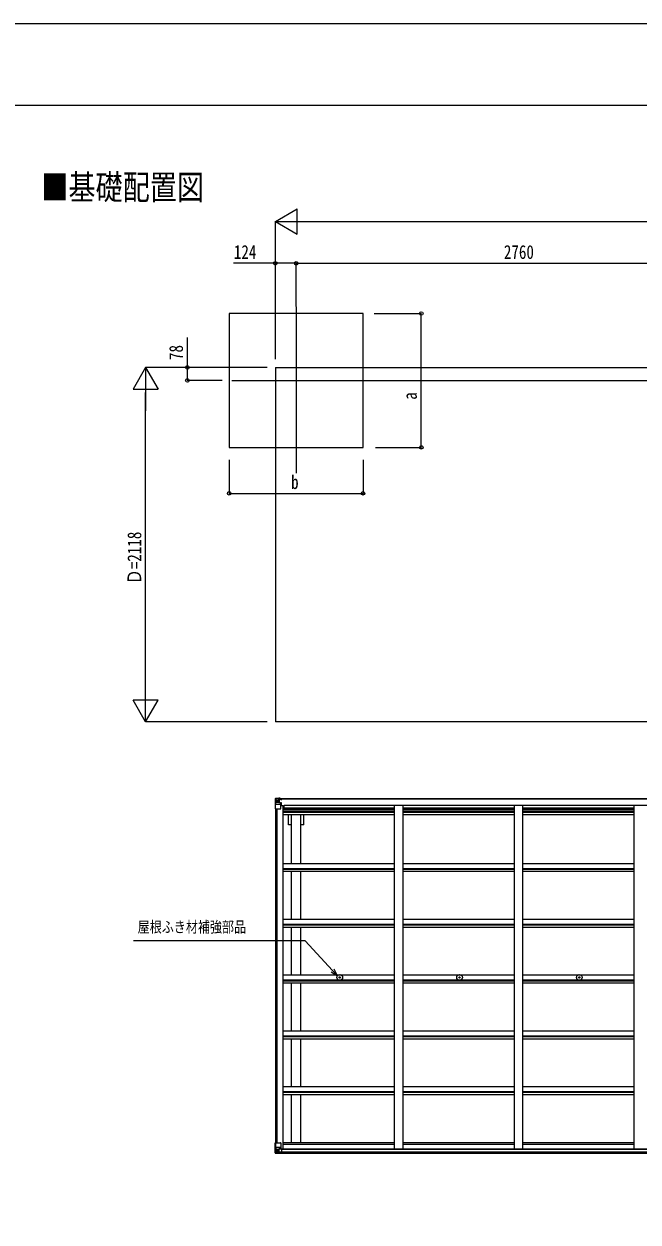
# Model space of a CAD drawing. Units: millimetres, scale not verified. Extents: x -10512 to 10512, y -7425 to 7425.
# Drawn here: x -5739 to -2068, y 264 to 7425 of the extents above; entities that cross this region are included whole.
import ezdxf
from ezdxf.enums import TextEntityAlignment as Align

# ---------------------------------------------------------------- set-up
doc = ezdxf.new("R2010")
doc.units = ezdxf.units.MM
doc.header["$LTSCALE"] = 30
for name, color, linetype in [('0-2_USER1', 3, 'Continuous'), ('0-3_YKK_12', 2, 'Continuous'), ('0-4_YKK_13', 4, 'Continuous'), ('0-5_YKK_A1', 4, 'Continuous'), ('0-6_YKK_D', 6, 'Continuous'), ('0-7_YKK_ZWAK', 7, 'Continuous')]:
    doc.layers.add(name, color=color, linetype=linetype)
doc.styles.add('ＭＳ ゴシック', font='')
doc.styles.get('ＭＳ ゴシック').set_extended_font_data('MS Gothic')

msp = doc.modelspace()

# ---------------------------------------------------------------- linework, layer by layer
at = {"layer": '0-3_YKK_12'}
for p, q in [((-4112.1, 5734.43), (-4112.1, 4739.26)), ((-4497.06, 5294.35), (-1177.96, 5294.35))]:
    msp.add_line(p, q, dxfattribs=at)
at = {"layer": '0-4_YKK_13'}
for p, q in [((-4238.1, 2794.99), (-4238.1, 2794.95)), ((-4237.16, 2796), (-4237.16, 2796)), ((-4237.16, 2795.95), (-4237.16, 2795.99)), ((-4228.19, 2796.38), (-4236.11, 2795.91)), ((-4235.25, 2794.94), (-4235.26, 2794.87)), ((-4235.26, 2734.28), (-4235.26, 2794.87)), ((-4231.29, 2791.49), (-4234.02, 2795.16)), ((-4216.1, 2797.17), (-4228.1, 2796.39)), ((-4209.6, 2797.68), (-4216.1, 2797.28)), ((-4216.1, 2771.19), (-4216.1, 2797.28)), ((-4216.1, 2796.4), (-4209.6, 2796.8)), ((-4209.6, 2795.87), (-4214.6, 2795.78)), ((-4209.6, 2796.8), (-4209.6, 2797.68)), ((-4209.6, 2796.28), (-4209.6, 2796.8)), ((-4209.6, 2796.28), (-4209.6, 2795.87)), ((-4209.6, 2795.87), (-4209.6, 2795.05)), ((-4204.6, 2795.48), (-4204.6, 2795.05)), ((-4204.3, 2795.48), (-4204.6, 2795.48)), ((-4204.3, 2795.48), (-4202.61, 2795.05)), ((-4199.1, 2792.91), (-4199.1, 2791.98)), ((-4198.1, 2791.98), (-4198.1, 2792.91)), ((-4235.26, 2734.28), (-4205.1, 2734.28)), ((-4234.71, 2761.17), (-4230.57, 2773.25)), ((-4234.71, 2761.17), (-4228.1, 2760.95)), ((-4230.43, 2787.99), (-4228.1, 2788.04)), ((-4230.43, 2774.51), (-4230.43, 2787.99)), ((-4228.1, 2774.48), (-4230.43, 2774.51)), ((-4228.1, 2788.04), (-4216.1, 2788.04)), ((-4228.1, 2774.48), (-4216.1, 2774.48)), ((-4228.1, 2774.48), (-4228.1, 2774.48)), ((-4228.1, 2760.95), (-4204.1, 2760.95)), ((-4222.62, 2780.84), (-4222.62, 2779.88)), ((-4217.1, 2788.04), (-4216.1, 2788.04)), ((-4214.6, 2791.58), (-4216.1, 2791.58)), ((-4214.6, 2788.04), (-4216.1, 2788.04)), ((-4214.6, 2774.48), (-4216.1, 2774.48)), ((-4215.27, 2770.93), (-4204.93, 2769.27)), ((-4215.27, 2770.29), (-4215.27, 2770.93)), ((-4204.93, 2768.64), (-4215.27, 2770.29)), ((-4214.1, 2791.22), (-4214.6, 2791.22)), ((-4210.6, 2786.29), (-4214.6, 2786.29)), ((-4210.6, 2778.08), (-4214.6, 2778.08)), ((-4214.49, 2789.92), (-4210.6, 2789.92)), ((-4214.1, 2792.24), (-4214.1, 2790.29)), ((-4206.1, 2792.24), (-4214.1, 2792.24)), ((-4206.1, 2792.22), (-4214.1, 2792.22)), ((-4204.1, 2790.38), (-4214.1, 2790.29)), ((-4214.1, 2790.12), (-4214.1, 2790.29)), ((-4214.1, 2790.29), (-4214.1, 2790.29)), ((-4210.6, 2770.18), (-4210.6, 2790.15)), ((-4204.93, 2769.27), (-4204.93, 2768.64)), ((-4204.65, 2769.2), (-4200.6, 2769.16)), ((-4204.1, 2791.98), (-4199.1, 2791.98)), ((-4204.1, 2790.38), (-4204.1, 2791.98)), ((-4204.1, 2735.28), (-4204.1, 2768.38)), ((-4199.6, 2757.28), (-4204.1, 2757.28)), ((-4199.6, 2769.15), (-4200.6, 2769.16)), ((-4200.6, 2767.43), (-4199.6, 2767.43)), ((-4199.6, 2752.94), (-4199.6, 2769.15)), ((-4199.1, 2791.98), (-4198.1, 2791.98)), ((-4198.1, 2791.98), (-4198.1, 2790.42)), ((-4198.1, 2790.3), (-4198.1, 2790.42)), ((-3853.52, 1726.63), (-3852.41, 1726.65)), ((-3853.52, 1725.63), (-3852.41, 1725.61)), ((-3852.41, 1726.65), (-3851.9, 1726.75)), ((-3852.41, 1725.61), (-3851.9, 1725.51)), ((-3851.8, 1727.27), (-3851.9, 1726.75)), ((-3851.8, 1724.99), (-3851.9, 1725.51)), ((-3851.78, 1728.37), (-3851.8, 1727.27)), ((-3851.78, 1723.88), (-3851.8, 1724.99)), ((-3850.78, 1728.37), (-3850.76, 1727.27)), ((-3850.78, 1723.88), (-3850.76, 1724.99)), ((-3850.76, 1727.27), (-3850.66, 1726.75)), ((-3850.76, 1724.99), (-3850.66, 1725.51)), ((-3850.14, 1726.65), (-3850.66, 1726.75)), ((-3850.14, 1725.61), (-3850.66, 1725.51)), ((-3849.03, 1726.63), (-3850.14, 1726.65)), ((-3849.03, 1725.63), (-3850.14, 1725.61)), ((-3137.52, 1726.63), (-3136.41, 1726.65)), ((-3137.52, 1725.63), (-3136.41, 1725.61)), ((-3136.41, 1726.65), (-3135.9, 1726.75)), ((-3136.41, 1725.61), (-3135.9, 1725.51)), ((-3135.8, 1727.27), (-3135.9, 1726.75)), ((-3135.8, 1724.99), (-3135.9, 1725.51)), ((-3135.78, 1728.37), (-3135.8, 1727.27)), ((-3135.78, 1723.88), (-3135.8, 1724.99)), ((-3134.78, 1728.37), (-3134.76, 1727.27)), ((-3134.78, 1723.88), (-3134.76, 1724.99)), ((-3134.76, 1727.27), (-3134.66, 1726.75)), ((-3134.76, 1724.99), (-3134.66, 1725.51)), ((-3134.14, 1726.65), (-3134.66, 1726.75)), ((-3134.14, 1725.61), (-3134.66, 1725.51)), ((-3133.03, 1726.63), (-3134.14, 1726.65)), ((-3133.03, 1725.63), (-3134.14, 1725.61)), ((-2421.52, 1726.63), (-2420.41, 1726.65)), ((-2421.52, 1725.63), (-2420.41, 1725.61)), ((-2420.41, 1726.65), (-2419.9, 1726.75)), ((-2420.41, 1725.61), (-2419.9, 1725.51)), ((-2419.8, 1727.27), (-2419.9, 1726.75)), ((-2419.8, 1724.99), (-2419.9, 1725.51)), ((-2419.78, 1728.37), (-2419.8, 1727.27)), ((-2419.78, 1723.88), (-2419.8, 1724.99)), ((-2418.78, 1728.37), (-2418.76, 1727.27)), ((-2418.78, 1723.88), (-2418.76, 1724.99)), ((-2418.76, 1727.27), (-2418.66, 1726.75)), ((-2418.76, 1724.99), (-2418.66, 1725.51)), ((-2418.14, 1726.65), (-2418.66, 1726.75)), ((-2418.14, 1725.61), (-2418.66, 1725.51)), ((-2417.03, 1726.63), (-2418.14, 1726.65)), ((-2417.03, 1725.63), (-2418.14, 1725.61)), ((-4238.1, 738.31), (-4205.1, 738.31)), ((-4238.1, 677.6), (-4238.1, 738.31)), ((-4235.26, 738.31), (-4235.26, 677.72)), ((-4204.1, 737.31), (-4204.1, 704.21)), ((-4237.16, 676.64), (-4237.16, 676.59)), ((-4228.19, 676.21), (-4236.11, 676.68)), ((-4235.25, 677.65), (-4235.26, 677.72)), ((-4234.71, 711.42), (-4228.1, 711.64)), ((-4234.71, 711.42), (-4230.57, 699.34)), ((-4231.29, 681.1), (-4234.02, 677.43)), ((-4228.1, 698.11), (-4230.43, 698.08)), ((-4230.43, 698.08), (-4230.43, 684.6)), ((-4230.43, 684.6), (-4228.1, 684.55)), ((-4228.1, 711.64), (-4204.1, 711.64)), ((-4228.1, 698.11), (-4228.1, 698.11)), ((-4216.1, 698.11), (-4228.1, 698.11)), ((-4228.1, 684.55), (-4216.1, 684.55)), ((-4216.1, 675.42), (-4228.1, 676.2)), ((-4223.58, 691.75), (-4223.58, 692.71)), ((-4216.1, 702.09), (-4209.6, 702.09)), ((-4216.1, 702.09), (-4216.1, 675.31)), ((-4204.93, 703.95), (-4215.27, 702.3)), ((-4215.27, 702.3), (-4215.27, 702.09)), ((-4212.58, 702.09), (-4204.93, 703.32)), ((-4209.6, 702.09), (-4200.6, 702.06)), ((-4209.6, 674.91), (-4209.6, 680.85)), ((-4200.6, 680.28), (-4209.6, 680.23)), ((-4204.93, 703.32), (-4204.93, 703.95)), ((-4199.6, 701.15), (-4199.6, 681))]:
    msp.add_line(p, q, dxfattribs=at)
for points in [[(-4238.1, 2794.95), (-4238.1, 2734.28), (-4235.26, 2734.28)], [(-4237.16, 2796), (-4228.1, 2796.55), (-4216.1, 2797.28)], [(-4209.6, 2796.28), (-4214.6, 2796.28), (-4214.6, 2770.82)], [(-4214.1, 2791.22), (-4206.1, 2791.22), (-4206.1, 2792.91)], [(-4224.54, 2781.8), (-4225.5, 2781.8), (-4225.5, 2782.76), (-4224.54, 2782.76)], [(-4223.58, 2783.72), (-4223.58, 2784.68), (-4222.62, 2784.68), (-4222.62, 2783.72)], [(-4222.62, 2779.88), (-4223.58, 2779.88), (-4223.58, 2780.84)], [(-4221.66, 2782.76), (-4220.7, 2782.76), (-4220.7, 2781.8), (-4221.66, 2781.8)], [(-4199.1, 2790.25), (-4214.1, 2790.12), (-4214.1, 2790.12)], [(-4204.1, 2790.38), (-4204.1, 2790.36), (-4198.1, 2790.42)], [(-4200.6, 2769.16), (-4200.6, 2767.43), (-4204.1, 2767.41)], [(-4237.16, 676.59), (-4228.1, 676.04), (-4209.6, 674.91)], [(-4224.54, 689.83), (-4225.5, 689.83), (-4225.5, 690.79), (-4224.54, 690.79)], [(-4223.58, 692.71), (-4222.62, 692.71), (-4222.62, 691.75)], [(-4222.62, 688.87), (-4222.62, 687.91), (-4223.58, 687.91), (-4223.58, 688.87)], [(-4221.66, 690.79), (-4220.7, 690.79), (-4220.7, 689.83), (-4221.66, 689.83)], [(-4199.6, 681), (-4199.61, 680.89), (-4209.6, 680.85)]]:
    msp.add_lwpolyline(points, dxfattribs=at)
for centre, radius in [((-4223.1, 2782.28), 5.3), ((-3851.28, 1726.13), 17), ((-3851.28, 1726.13), 4), ((-3135.28, 1726.13), 17), ((-3135.28, 1726.13), 4), ((-2419.28, 1726.13), 17), ((-2419.28, 1726.13), 4), ((-4223.1, 690.31), 5.3)]:
    msp.add_circle(centre, radius, dxfattribs=at)
for centre, radius, start, end in [((-4237.1, 2795), 1, 93.50017, 180.00079), ((-4237.1, 2794.99), 0.999, 93.4424, 179.95083), ((-4237.1, 2794.95), 0.999, 93.4424, 179.95083), ((-4235.95, 2808.6), 12.7, 269.24466, 275.10311), ((-4233.97, 2794.99), 1.28, 131.17831, 182.45895), ((-4224.54, 2783.72), 0.96, 270, 0), ((-4224.54, 2780.84), 0.96, 0, 90), ((-4221.66, 2783.72), 0.96, 180, 270), ((-4221.66, 2780.84), 0.96, 90, 180), ((-4215.16, 2771.86), 0.937, 182.32209, 263.26766), ((-4215.16, 2771.22), 0.937, 182.32209, 263.26766), ((-4214.1, 2792.74), 0.5, 179.99802, 269.99691), ((-4214.1, 2792.72), 0.5, 180.00109, 270.00109), ((-4214.1, 2789.79), 0.5, 90.52895, 180.04464), ((-4214.09, 2789.61), 0.513, 91.88028, 181.04707), ((-4205.1, 2735.28), 1, 270, 0), ((-4205.04, 2768.34), 0.937, 2.32209, 83.26766), ((-4205.04, 2767.71), 0.937, 2.32209, 83.26766), ((-4198.96, 2797.94), 7.69, 268.96999, 276.43426), ((-3851.28, 1726.13), 2.3, 167.44414, 192.55586), ((-3851.28, 1726.13), 2.3, 77.44414, 102.55586), ((-3851.28, 1726.13), 2.3, 257.44414, 282.55586), ((-3851.28, 1726.13), 2.3, 347.44414, 12.55586), ((-3135.28, 1726.13), 2.3, 167.44414, 192.55586), ((-3135.28, 1726.13), 2.3, 77.44414, 102.55586), ((-3135.28, 1726.13), 2.3, 257.44414, 282.55586), ((-3135.28, 1726.13), 2.3, 347.44414, 12.55586), ((-2419.28, 1726.13), 2.3, 167.44414, 192.55586), ((-2419.28, 1726.13), 2.3, 77.44414, 102.55586), ((-2419.28, 1726.13), 2.3, 257.44414, 282.55586), ((-2419.28, 1726.13), 2.3, 347.44414, 12.55586), ((-4205.1, 737.31), 1, 0, 90), ((-4237.1, 677.64), 0.999, 180.04917, 266.5576), ((-4237.1, 677.6), 0.999, 180.04917, 266.5576), ((-4237.1, 677.59), 1, 179.99921, 266.49983), ((-4235.95, 663.99), 12.7, 84.89689, 90.75534), ((-4233.97, 677.6), 1.28, 177.54105, 228.82169), ((-4224.54, 691.75), 0.96, 270, 0), ((-4224.54, 688.87), 0.96, 0, 90), ((-4221.66, 691.75), 0.96, 180, 270), ((-4221.66, 688.87), 0.96, 90, 180), ((-4215.16, 701.37), 0.937, 96.73234, 129.06602), ((-4205.04, 704.88), 0.937, 276.73234, 357.67791), ((-4205.04, 704.25), 0.937, 276.73234, 357.67791)]:
    msp.add_arc(centre, radius, start, end, dxfattribs=at)
for centre, major_axis, ratio, start_param, end_param in [((-4036.16, 2808.31), (201, 12.36), 0.060933, 3.1373463, 3.1378449), ((-4235.16, 2796.07), (2, 0.12), 0.060933, 3.1378449, 4.2119296), ((-4234.97, 2792.98), (-0.02, 3), 0.466854, 5.5234897, 6.1575023), ((-4233.99, 2763.51), (0.85, 2.32), 0.403757, 2.3087461, 3.2744049), ((-4233.3, 2787.91), (0.03, 5), 0.573921, 4.7320603, 5.5159136), ((-4231.84, 2774.54), (0, 3), 0.468246, 4.2703918, 4.7058971), ((-4309.85, 2788.04), (81.75, 0), 0.061163, 0, 0.0007725), ((-4235.16, 676.52), (2, -0.12), 0.060933, 2.0712557, 3.1453404), ((-4036.16, 664.28), (201, -12.36), 0.060933, 3.1453404, 3.145839), ((-4233.99, 709.08), (0.85, -2.32), 0.403757, 3.0087805, 3.9744392), ((-4234.97, 679.61), (-0.02, -3), 0.466854, 0.125683, 0.7596956), ((-4233.3, 684.68), (0.03, -5), 0.573921, 0.7672717, 1.551125), ((-4231.84, 698.05), (0, -3), 0.468246, 1.5772882, 2.0127935), ((-4309.85, 684.55), (81.75, 0), 0.061163, 6.2824128, 6.2831853), ((-4200.6, 701.15), (1, -0.021), 0.906239, 0.0187047, 1.589501), ((-4200.6, 680.99), (1, 0.012), 0.707053, 4.7036637, 6.124411)]:
    msp.add_ellipse(centre, major_axis=major_axis, ratio=ratio, start_param=start_param, end_param=end_param, dxfattribs=at)
at = {"layer": '0-5_YKK_A1'}
for p, q in [((-4236.1, 5372.15), (4395.9, 5372.15)), ((-4236.1, 5372.15), (-4236.1, 3253.77)), ((4395.9, 3253.77), (-4236.1, 3253.77)), ((-4214.6, 2795.05), (-1358.6, 2795.05)), ((-4214.6, 2792.91), (-1358.6, 2792.91)), ((-4236.1, 2734.28), (-4236.1, 738.31)), ((-4226.4, 2734.28), (-4226.4, 738.31)), ((-4204.1, 2752.94), (-4191.1, 2752.94)), ((-4191.1, 2752.94), (-4191.1, 702.29)), ((-4191.1, 2739.25), (-3525.1, 2739.25)), ((-4191.1, 2730.86), (-3525.1, 2730.86)), ((-4191.1, 2722.66), (-3525.1, 2722.66)), ((-4183.6, 2739.25), (-4183.6, 2754.77)), ((-4183.6, 2754.77), (-1384.6, 2754.77)), ((-3525.1, 2754.75), (-3525.1, 702.29)), ((-3475.1, 2754.75), (-3475.1, 702.29)), ((-3475.1, 2739.25), (-2809.1, 2739.25)), ((-3475.1, 2730.86), (-2809.1, 2730.86)), ((-3475.1, 2722.66), (-2809.1, 2722.66)), ((-2809.1, 2754.75), (-2809.1, 702.29)), ((-2759.1, 2754.75), (-2759.1, 702.29)), ((-2759.1, 2739.25), (-2093.1, 2739.25)), ((-2759.1, 2730.86), (-2093.1, 2730.86)), ((-2759.1, 2722.66), (-2093.1, 2722.66)), ((-2093.1, 2754.75), (-2093.1, 702.29)), ((-4191.1, 2718.73), (-3525.1, 2718.73)), ((-4191.1, 2713.65), (-3525.1, 2713.65)), ((-4191.1, 2700.65), (-3525.1, 2700.65)), ((-4157.3, 2639.05), (-4157.3, 2700.65)), ((-4139.6, 2407.64), (-4139.6, 2700.65)), ((-4084.6, 2407.64), (-4084.6, 2700.65)), ((-4066.9, 2639.05), (-4066.9, 2700.65)), ((-3475.1, 2718.73), (-2809.1, 2718.73)), ((-3475.1, 2713.65), (-2809.1, 2713.65)), ((-3475.1, 2700.65), (-2809.1, 2700.65)), ((-2759.1, 2718.73), (-2093.1, 2718.73)), ((-2759.1, 2713.65), (-2093.1, 2713.65)), ((-2759.1, 2700.65), (-2093.1, 2700.65)), ((-4139.6, 2639.05), (-4157.3, 2639.05)), ((-4066.9, 2639.05), (-4084.6, 2639.05)), ((-4191.07, 2407.64), (-3525.1, 2407.64)), ((-4191.07, 2377.9), (-3525.1, 2377.9)), ((-4191.07, 2373.35), (-3525.1, 2373.35)), ((-3475.07, 2407.64), (-2809.1, 2407.64)), ((-3475.07, 2377.9), (-2809.1, 2377.9)), ((-3475.07, 2373.35), (-2809.1, 2373.35)), ((-2759.07, 2407.64), (-2093.1, 2407.64)), ((-2759.07, 2377.9), (-2093.1, 2377.9)), ((-2759.07, 2373.35), (-2093.1, 2373.35)), ((-4191.07, 2360.34), (-3525.1, 2360.34)), ((-4139.6, 2074.14), (-4139.6, 2360.34)), ((-4084.6, 2074.14), (-4084.6, 2360.34)), ((-3475.07, 2360.34), (-2809.1, 2360.34)), ((-2759.07, 2360.34), (-2093.1, 2360.34)), ((-4191.07, 2074.14), (-3525.1, 2074.14)), ((-4191.07, 2044.41), (-3525.1, 2044.41)), ((-4191.07, 2039.86), (-3525.1, 2039.86)), ((-4191.07, 2026.85), (-3525.1, 2026.85)), ((-4139.6, 1740.65), (-4139.6, 2026.85)), ((-4084.6, 1740.65), (-4084.6, 2026.85)), ((-3475.07, 2074.14), (-2809.1, 2074.14)), ((-3475.07, 2044.41), (-2809.1, 2044.41)), ((-3475.07, 2039.86), (-2809.1, 2039.86)), ((-3475.07, 2026.85), (-2809.1, 2026.85)), ((-2759.07, 2074.14), (-2093.1, 2074.14)), ((-2759.07, 2044.41), (-2093.1, 2044.41)), ((-2759.07, 2039.86), (-2093.1, 2039.86)), ((-2759.07, 2026.85), (-2093.1, 2026.85)), ((-4191.07, 1740.65), (-3525.1, 1740.65)), ((-3475.07, 1740.65), (-2809.1, 1740.65)), ((-2759.07, 1740.65), (-2093.1, 1740.65)), ((-4191.07, 1710.91), (-3525.1, 1710.91)), ((-4191.07, 1706.37), (-3525.1, 1706.37)), ((-4191.07, 1693.35), (-3525.1, 1693.35)), ((-4139.6, 1407.14), (-4139.6, 1693.35)), ((-4084.6, 1407.14), (-4084.6, 1693.35)), ((-3475.07, 1710.91), (-2809.1, 1710.91)), ((-3475.07, 1706.37), (-2809.1, 1706.37)), ((-3475.07, 1693.35), (-2809.1, 1693.35)), ((-2759.07, 1710.91), (-2093.1, 1710.91)), ((-2759.07, 1706.37), (-2093.1, 1706.37)), ((-2759.07, 1693.35), (-2093.1, 1693.35)), ((-4191.07, 1407.14), (-3525.1, 1407.14)), ((-4191.07, 1377.41), (-3525.1, 1377.41)), ((-4191.07, 1372.86), (-3525.1, 1372.86)), ((-3475.07, 1407.14), (-2809.1, 1407.14)), ((-3475.07, 1377.41), (-2809.1, 1377.41)), ((-3475.07, 1372.86), (-2809.1, 1372.86)), ((-2759.07, 1407.14), (-2093.1, 1407.14)), ((-2759.07, 1377.41), (-2093.1, 1377.41)), ((-2759.07, 1372.86), (-2093.1, 1372.86)), ((-4191.07, 1359.85), (-3525.1, 1359.85)), ((-4139.6, 1073.65), (-4139.6, 1359.85)), ((-4084.6, 1073.65), (-4084.6, 1359.85)), ((-3475.07, 1359.85), (-2809.1, 1359.85)), ((-2759.07, 1359.85), (-2093.1, 1359.85)), ((-4191.07, 1073.65), (-3525.1, 1073.65)), ((-4191.07, 1043.92), (-3525.1, 1043.92)), ((-4191.07, 1039.37), (-3525.1, 1039.37)), ((-4191.07, 1026.36), (-3525.1, 1026.36)), ((-4139.6, 738.46), (-4139.6, 1026.36)), ((-4084.6, 738.46), (-4084.6, 1026.36)), ((-3475.07, 1073.65), (-2809.1, 1073.65)), ((-3475.07, 1043.92), (-2809.1, 1043.92)), ((-3475.07, 1039.37), (-2809.1, 1039.37)), ((-3475.07, 1026.36), (-2809.1, 1026.36)), ((-2759.07, 1073.65), (-2093.1, 1073.65)), ((-2759.07, 1043.92), (-2093.1, 1043.92)), ((-2759.07, 1039.37), (-2093.1, 1039.37)), ((-2759.07, 1026.36), (-2093.1, 1026.36)), ((-4191.1, 738.46), (-3525.1, 738.46)), ((-4191.1, 730.11), (-3525.1, 730.11)), ((-3475.1, 738.46), (-2809.1, 738.46)), ((-3475.1, 730.11), (-2809.1, 730.11)), ((-2759.1, 738.46), (-2093.1, 738.46)), ((-2759.1, 730.11), (-2093.1, 730.11)), ((-4211.36, 702.29), (-1368.6, 702.29)), ((-4209.6, 676.51), (-1358.6, 676.51)), ((-4199.6, 700.02), (-1368.6, 700.02)), ((-4199.6, 684.41), (-1368.6, 684.41))]:
    msp.add_line(p, q, dxfattribs=at)
msp.add_lwpolyline([(-4512.1, 4894.35), (-3712.1, 4894.35), (-3712.1, 5694.35), (-4512.1, 5694.35)], close=True, dxfattribs=at)
at = {"layer": '0-6_YKK_D'}
for p, q in [((-4236.1, 6244.35), (-4106.2, 6319.35)), ((-4106.2, 6169.35), (-4106.2, 6319.35)), ((-4236.1, 5422.15), (-4236.1, 6245.35)), ((-4236.1, 6244.35), (-4106.2, 6169.35)), ((-4236.1, 6244.35), (-3976.29, 6244.35)), ((-4086.1, 6244.35), (4245.9, 6244.35)), ((-4236.1, 5422.15), (-4236.1, 5995.35)), ((-4112.1, 5735.43), (-4112.1, 5995.35)), ((-4112.1, 5735.43), (-4112.1, 5995.35)), ((-4112.1, 5994.35), (-1352.1, 5994.35)), ((-3644.94, 5694.35), (-3362.99, 5694.35)), ((-3363.99, 4894.35), (-3363.99, 5694.35)), ((-5012.1, 5372.15), (-5087.1, 5242.24)), ((-4286.1, 5372.15), (-5013.1, 5372.15)), ((-5012.1, 5372.15), (-4937.1, 5242.24)), ((-5012.1, 5372.15), (-5012.1, 5112.34)), ((-4286.1, 5372.15), (-4763.1, 5372.15)), ((-5087.1, 5242.24), (-4937.1, 5242.24)), ((-4554.54, 5294.35), (-4763.1, 5294.35)), ((-5012.1, 3403.77), (-5012.1, 5222.15)), ((-3637.1, 4894.35), (-3362.99, 4894.35)), ((-4512.1, 4820.15), (-4512.1, 4618.35)), ((-3712.1, 4820.33), (-3712.1, 4618.35)), ((-4512.1, 4619.35), (-3712.1, 4619.35)), ((-5012.1, 3253.77), (-5012.1, 3513.57)), ((-5012.1, 3253.77), (-5087.1, 3383.67)), ((-4937.1, 3383.67), (-5087.1, 3383.67)), ((-5012.1, 3253.77), (-4937.1, 3383.67)), ((-4286.1, 3253.77), (-5013.1, 3253.77))]:
    msp.add_line(p, q, dxfattribs=at)
for points in [[(-4112.1, 5994.35), (-4236.1, 5994.35), (-4485.93, 5994.35)], [(-4762.1, 5294.35), (-4762.1, 5372.15), (-4762.1, 5549.98)], [(-3864.72, 1736.53), (-3893.63, 1767.69), (-4058.17, 1945.06), (-5084.14, 1945.06)], [(-3901.98, 1759.94), (-3864.72, 1736.53), (-3885.28, 1775.43)]]:
    msp.add_lwpolyline(points, dxfattribs=at)
for centre in [(-4236.1, 5994.35), (-4112.1, 5994.35), (-4112.1, 5994.35), (-3363.99, 5694.35), (-4762.1, 5372.15), (-4762.1, 5294.35), (-3363.99, 4894.35), (-4512.1, 4619.35), (-3712.1, 4619.35)]:
    msp.add_circle(centre, 10.62, dxfattribs=at)
at = {"layer": '0-7_YKK_ZWAK'}
msp.add_line((9737.55, 6937.5), (-9762.45, 6937.5), dxfattribs=at)
msp.add_lwpolyline([(-10512.5, -7425), (10512.5, -7425), (10512.5, 7425), (-10512.5, 7425)], close=True, dxfattribs=at)

# ---------------------------------------------------------------- texts
at = {"layer": '0-2_USER1', "style": 'ＭＳ ゴシック', "width": 0.8}
msp.add_text('■基礎配置図', height=148.5, dxfattribs=at).set_placement((-5635.14, 6330.56), align=Align.BOTTOM_LEFT)
at = {"layer": '0-6_YKK_D', "style": 'ＭＳ ゴシック', "width": 0.8}
for s, height, p in [('124', 82.48, (-4484.27, 5996.01)), ('2760', 82.48, (-2870.1, 5996.01)), ('b', 82.48, (-4142.1, 4620.68)), ('屋根ふき材補強部品', 65.98, (-5059.17, 1975.04))]:
    msp.add_text(s, height=height, dxfattribs=at).set_placement(p, align=Align.BOTTOM_LEFT)
for s, p in [('78', (-4763.77, 5416.31)), ('a', (-3365.66, 5178.83)), ('Ｄ=2118', (-5013.1, 4075.96))]:
    msp.add_text(s, height=82.48, rotation=90, dxfattribs=at).set_placement(p, align=Align.BOTTOM_LEFT)

doc.saveas('drawing.dxf')
